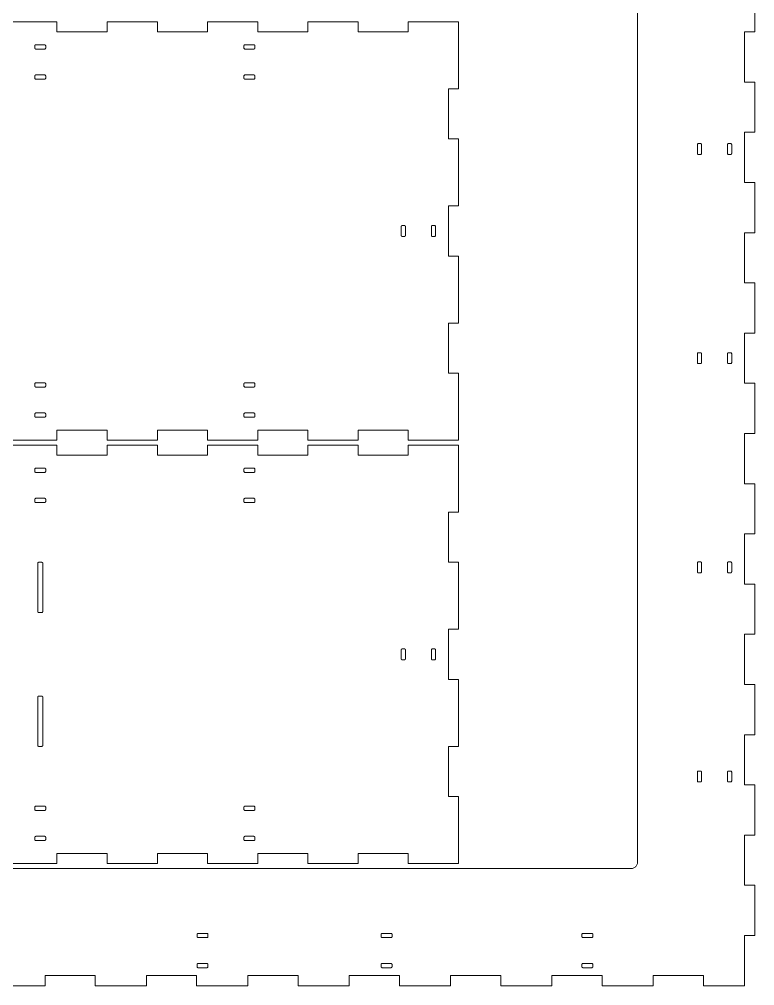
# Model space of a CAD drawing. Header units: millimetres. Extents: x 0 to 3016, y 0 to 2002.
# Drawn here: x 2576 to 3016, y 0 to 578 of the extents above; entities that cross this region are included whole.
import ezdxf

# ---------------------------------------------------------------- set-up
doc = ezdxf.new("R2010")
doc.units = ezdxf.units.MM
doc.layers.add('CORTE', color=1, linetype='Continuous', lineweight=0)

msp = doc.modelspace()

# ---------------------------------------------------------------- linework, layer by layer
at = {"layer": 'CORTE'}
for points in [[(2090, 70), (2942, 70), (2942.447858, 70.025151), (2942.890084, 70.100288), (2943.321116, 70.224467), (2943.735535, 70.396125), (2944.128128, 70.613103), (2944.493959, 70.872674), (2944.828427, 71.171573), (2945.127326, 71.506041), (2945.386897, 71.871872), (2945.603875, 72.264465), (2945.775533, 72.678884), (2945.899712, 73.109916), (2945.974849, 73.552142), (2946, 74), (2946, 676)], [(2561.294118, 0), (2591.882353, 0), (2591.882353, 6), (2621.882353, 6), (2621.882353, 0), (2652.470588, 0), (2652.470588, 6), (2682.470588, 6), (2682.470588, 0), (2713.058824, 0), (2713.058824, 6), (2743.058824, 6), (2743.058824, 0), (2773.647059, 0), (2773.647059, 6), (2803.647059, 6), (2803.647059, 0), (2834.235294, 0), (2834.235294, 6), (2864.235294, 6), (2864.235294, 0), (2894.823529, 0), (2894.823529, 6), (2924.823529, 6), (2924.823529, 0), (2955.411765, 0), (2955.411765, 6), (2985.411765, 6), (2985.411765, 0), (3010, 0), (3010, 0), (3010, 30), (3016, 30), (3016, 60), (3010, 60), (3010, 90), (3016, 90), (3016, 120), (3010, 120), (3010, 150), (3016, 150), (3016, 180), (3010, 180), (3010, 210), (3016, 210), (3016, 240), (3010, 240), (3010, 270), (3016, 270), (3016, 300), (3010, 300), (3010, 330), (3016, 330), (3016, 360), (3010, 360), (3010, 390), (3016, 390), (3016, 420), (3010, 420), (3010, 450), (3016, 450), (3016, 480), (3010, 480), (3010, 510), (3016, 510), (3016, 540), (3010, 540), (3010, 570), (3016, 570), (3016, 600)], [(2569, 326), (2599, 326), (2599, 332), (2629, 332), (2629, 326), (2659, 326), (2659, 332), (2689, 332), (2689, 326), (2719, 326), (2719, 332), (2749, 332), (2749, 326), (2779, 326), (2779, 332), (2809, 332), (2809, 326), (2839, 326), (2839, 366), (2833, 366), (2833, 396), (2839, 396), (2839, 436), (2833, 436), (2833, 466), (2839, 466), (2839, 506), (2833, 506), (2833, 536), (2839, 536), (2839, 576), (2809, 576), (2809, 570), (2779, 570), (2779, 576), (2749, 576), (2749, 570), (2719, 570), (2719, 576), (2689, 576), (2689, 570), (2659, 570), (2659, 576), (2629, 576), (2629, 570), (2599, 570), (2599, 576), (2569, 576)], [(2569, 73), (2599, 73), (2599, 79), (2629, 79), (2629, 73), (2659, 73), (2659, 79), (2689, 79), (2689, 73), (2719, 73), (2719, 79), (2749, 79), (2749, 73), (2779, 73), (2779, 79), (2809, 79), (2809, 73), (2839, 73), (2839, 113), (2833, 113), (2833, 143), (2839, 143), (2839, 183), (2833, 183), (2833, 213), (2839, 213), (2839, 253), (2833, 253), (2833, 283), (2839, 283), (2839, 323), (2809, 323), (2809, 317), (2779, 317), (2779, 323), (2749, 323), (2749, 317), (2719, 317), (2719, 323), (2689, 323), (2689, 317), (2659, 317), (2659, 323), (2629, 323), (2629, 317), (2599, 317), (2599, 323), (2569, 323)]]:
    msp.add_lwpolyline(points, dxfattribs=at)
for points in [[(2591.65, 559.75), (2591.717179, 559.753773), (2591.783513, 559.765043), (2591.848167, 559.78367), (2591.91033, 559.809419), (2591.969219, 559.841965), (2592.024094, 559.880901), (2592.074264, 559.925736), (2592.119099, 559.975906), (2592.158035, 560.030781), (2592.190581, 560.08967), (2592.21633, 560.151833), (2592.234957, 560.216487), (2592.246227, 560.282821), (2592.25, 560.35), (2592.25, 561.65), (2592.246227, 561.717179), (2592.234957, 561.783513), (2592.21633, 561.848167), (2592.190581, 561.91033), (2592.158035, 561.969219), (2592.119099, 562.024094), (2592.074264, 562.074264), (2592.024094, 562.119099), (2591.969219, 562.158035), (2591.91033, 562.190581), (2591.848167, 562.21633), (2591.783513, 562.234957), (2591.717179, 562.246227), (2591.65, 562.25), (2586.35, 562.25), (2586.282821, 562.246227), (2586.216487, 562.234957), (2586.151833, 562.21633), (2586.08967, 562.190581), (2586.030781, 562.158035), (2585.975906, 562.119099), (2585.925736, 562.074264), (2585.880901, 562.024094), (2585.841965, 561.969219), (2585.809419, 561.91033), (2585.78367, 561.848167), (2585.765043, 561.783513), (2585.753773, 561.717179), (2585.75, 561.65), (2585.75, 560.35), (2585.753773, 560.282821), (2585.765043, 560.216487), (2585.78367, 560.151833), (2585.809419, 560.08967), (2585.841965, 560.030781), (2585.880901, 559.975906), (2585.925736, 559.925736), (2585.975906, 559.880901), (2586.030781, 559.841965), (2586.08967, 559.809419), (2586.151833, 559.78367), (2586.216487, 559.765043), (2586.282821, 559.753773), (2586.35, 559.75)], [(2716.65, 559.75), (2716.717179, 559.753773), (2716.783513, 559.765043), (2716.848167, 559.78367), (2716.91033, 559.809419), (2716.969219, 559.841965), (2717.024094, 559.880901), (2717.074264, 559.925736), (2717.119099, 559.975906), (2717.158035, 560.030781), (2717.190581, 560.08967), (2717.21633, 560.151833), (2717.234957, 560.216487), (2717.246227, 560.282821), (2717.25, 560.35), (2717.25, 561.65), (2717.246227, 561.717179), (2717.234957, 561.783513), (2717.21633, 561.848167), (2717.190581, 561.91033), (2717.158035, 561.969219), (2717.119099, 562.024094), (2717.074264, 562.074264), (2717.024094, 562.119099), (2716.969219, 562.158035), (2716.91033, 562.190581), (2716.848167, 562.21633), (2716.783513, 562.234957), (2716.717179, 562.246227), (2716.65, 562.25), (2711.35, 562.25), (2711.282821, 562.246227), (2711.216487, 562.234957), (2711.151833, 562.21633), (2711.08967, 562.190581), (2711.030781, 562.158035), (2710.975906, 562.119099), (2710.925736, 562.074264), (2710.880901, 562.024094), (2710.841965, 561.969219), (2710.809419, 561.91033), (2710.78367, 561.848167), (2710.765043, 561.783513), (2710.753773, 561.717179), (2710.75, 561.65), (2710.75, 560.35), (2710.753773, 560.282821), (2710.765043, 560.216487), (2710.78367, 560.151833), (2710.809419, 560.08967), (2710.841965, 560.030781), (2710.880901, 559.975906), (2710.925736, 559.925736), (2710.975906, 559.880901), (2711.030781, 559.841965), (2711.08967, 559.809419), (2711.151833, 559.78367), (2711.216487, 559.765043), (2711.282821, 559.753773), (2711.35, 559.75)], [(2591.65, 541.75), (2591.717179, 541.753773), (2591.783513, 541.765043), (2591.848167, 541.78367), (2591.91033, 541.809419), (2591.969219, 541.841965), (2592.024094, 541.880901), (2592.074264, 541.925736), (2592.119099, 541.975906), (2592.158035, 542.030781), (2592.190581, 542.08967), (2592.21633, 542.151833), (2592.234957, 542.216487), (2592.246227, 542.282821), (2592.25, 542.35), (2592.25, 543.65), (2592.246227, 543.717179), (2592.234957, 543.783513), (2592.21633, 543.848167), (2592.190581, 543.91033), (2592.158035, 543.969219), (2592.119099, 544.024094), (2592.074264, 544.074264), (2592.024094, 544.119099), (2591.969219, 544.158035), (2591.91033, 544.190581), (2591.848167, 544.21633), (2591.783513, 544.234957), (2591.717179, 544.246227), (2591.65, 544.25), (2586.35, 544.25), (2586.282821, 544.246227), (2586.216487, 544.234957), (2586.151833, 544.21633), (2586.08967, 544.190581), (2586.030781, 544.158035), (2585.975906, 544.119099), (2585.925736, 544.074264), (2585.880901, 544.024094), (2585.841965, 543.969219), (2585.809419, 543.91033), (2585.78367, 543.848167), (2585.765043, 543.783513), (2585.753773, 543.717179), (2585.75, 543.65), (2585.75, 542.35), (2585.753773, 542.282821), (2585.765043, 542.216487), (2585.78367, 542.151833), (2585.809419, 542.08967), (2585.841965, 542.030781), (2585.880901, 541.975906), (2585.925736, 541.925736), (2585.975906, 541.880901), (2586.030781, 541.841965), (2586.08967, 541.809419), (2586.151833, 541.78367), (2586.216487, 541.765043), (2586.282821, 541.753773), (2586.35, 541.75)], [(2716.65, 541.75), (2716.717179, 541.753773), (2716.783513, 541.765043), (2716.848167, 541.78367), (2716.91033, 541.809419), (2716.969219, 541.841965), (2717.024094, 541.880901), (2717.074264, 541.925736), (2717.119099, 541.975906), (2717.158035, 542.030781), (2717.190581, 542.08967), (2717.21633, 542.151833), (2717.234957, 542.216487), (2717.246227, 542.282821), (2717.25, 542.35), (2717.25, 543.65), (2717.246227, 543.717179), (2717.234957, 543.783513), (2717.21633, 543.848167), (2717.190581, 543.91033), (2717.158035, 543.969219), (2717.119099, 544.024094), (2717.074264, 544.074264), (2717.024094, 544.119099), (2716.969219, 544.158035), (2716.91033, 544.190581), (2716.848167, 544.21633), (2716.783513, 544.234957), (2716.717179, 544.246227), (2716.65, 544.25), (2711.35, 544.25), (2711.282821, 544.246227), (2711.216487, 544.234957), (2711.151833, 544.21633), (2711.08967, 544.190581), (2711.030781, 544.158035), (2710.975906, 544.119099), (2710.925736, 544.074264), (2710.880901, 544.024094), (2710.841965, 543.969219), (2710.809419, 543.91033), (2710.78367, 543.848167), (2710.765043, 543.783513), (2710.753773, 543.717179), (2710.75, 543.65), (2710.75, 542.35), (2710.753773, 542.282821), (2710.765043, 542.216487), (2710.78367, 542.151833), (2710.809419, 542.08967), (2710.841965, 542.030781), (2710.880901, 541.975906), (2710.925736, 541.925736), (2710.975906, 541.880901), (2711.030781, 541.841965), (2711.08967, 541.809419), (2711.151833, 541.78367), (2711.216487, 541.765043), (2711.282821, 541.753773), (2711.35, 541.75)], [(2984.25, 502.65), (2984.246227, 502.717179), (2984.234957, 502.783513), (2984.21633, 502.848167), (2984.190581, 502.91033), (2984.158035, 502.969219), (2984.119099, 503.024094), (2984.074264, 503.074264), (2984.024094, 503.119099), (2983.969219, 503.158035), (2983.91033, 503.190581), (2983.848167, 503.21633), (2983.783513, 503.234957), (2983.717179, 503.246227), (2983.65, 503.25), (2982.35, 503.25), (2982.282821, 503.246227), (2982.216487, 503.234957), (2982.151833, 503.21633), (2982.08967, 503.190581), (2982.030781, 503.158035), (2981.975906, 503.119099), (2981.925736, 503.074264), (2981.880901, 503.024094), (2981.841965, 502.969219), (2981.809419, 502.91033), (2981.78367, 502.848167), (2981.765043, 502.783513), (2981.753773, 502.717179), (2981.75, 502.65), (2981.75, 497.35), (2981.753773, 497.282821), (2981.765043, 497.216487), (2981.78367, 497.151833), (2981.809419, 497.08967), (2981.841965, 497.030781), (2981.880901, 496.975906), (2981.925736, 496.925736), (2981.975906, 496.880901), (2982.030781, 496.841965), (2982.08967, 496.809419), (2982.151833, 496.78367), (2982.216487, 496.765043), (2982.282821, 496.753773), (2982.35, 496.75), (2983.65, 496.75), (2983.717179, 496.753773), (2983.783513, 496.765043), (2983.848167, 496.78367), (2983.91033, 496.809419), (2983.969219, 496.841965), (2984.024094, 496.880901), (2984.074264, 496.925736), (2984.119099, 496.975906), (2984.158035, 497.030781), (2984.190581, 497.08967), (2984.21633, 497.151833), (2984.234957, 497.216487), (2984.246227, 497.282821), (2984.25, 497.35)], [(3002.25, 502.65), (3002.246227, 502.717179), (3002.234957, 502.783513), (3002.21633, 502.848167), (3002.190581, 502.91033), (3002.158035, 502.969219), (3002.119099, 503.024094), (3002.074264, 503.074264), (3002.024094, 503.119099), (3001.969219, 503.158035), (3001.91033, 503.190581), (3001.848167, 503.21633), (3001.783513, 503.234957), (3001.717179, 503.246227), (3001.65, 503.25), (3000.35, 503.25), (3000.282821, 503.246227), (3000.216487, 503.234957), (3000.151833, 503.21633), (3000.08967, 503.190581), (3000.030781, 503.158035), (2999.975906, 503.119099), (2999.925736, 503.074264), (2999.880901, 503.024094), (2999.841965, 502.969219), (2999.809419, 502.91033), (2999.78367, 502.848167), (2999.765043, 502.783513), (2999.753773, 502.717179), (2999.75, 502.65), (2999.75, 497.35), (2999.753773, 497.282821), (2999.765043, 497.216487), (2999.78367, 497.151833), (2999.809419, 497.08967), (2999.841965, 497.030781), (2999.880901, 496.975906), (2999.925736, 496.925736), (2999.975906, 496.880901), (3000.030781, 496.841965), (3000.08967, 496.809419), (3000.151833, 496.78367), (3000.216487, 496.765043), (3000.282821, 496.753773), (3000.35, 496.75), (3001.65, 496.75), (3001.717179, 496.753773), (3001.783513, 496.765043), (3001.848167, 496.78367), (3001.91033, 496.809419), (3001.969219, 496.841965), (3002.024094, 496.880901), (3002.074264, 496.925736), (3002.119099, 496.975906), (3002.158035, 497.030781), (3002.190581, 497.08967), (3002.21633, 497.151833), (3002.234957, 497.216487), (3002.246227, 497.282821), (3002.25, 497.35)], [(2806.65, 447.75), (2806.717179, 447.753773), (2806.783513, 447.765043), (2806.848167, 447.78367), (2806.91033, 447.809419), (2806.969219, 447.841965), (2807.024094, 447.880901), (2807.074264, 447.925736), (2807.119099, 447.975906), (2807.158035, 448.030781), (2807.190581, 448.08967), (2807.21633, 448.151833), (2807.234957, 448.216487), (2807.246227, 448.282821), (2807.25, 448.35), (2807.25, 453.65), (2807.246227, 453.717179), (2807.234957, 453.783513), (2807.21633, 453.848167), (2807.190581, 453.91033), (2807.158035, 453.969219), (2807.119099, 454.024094), (2807.074264, 454.074264), (2807.024094, 454.119099), (2806.969219, 454.158035), (2806.91033, 454.190581), (2806.848167, 454.21633), (2806.783513, 454.234957), (2806.717179, 454.246227), (2806.65, 454.25), (2805.35, 454.25), (2805.282821, 454.246227), (2805.216487, 454.234957), (2805.151833, 454.21633), (2805.08967, 454.190581), (2805.030781, 454.158035), (2804.975906, 454.119099), (2804.925736, 454.074264), (2804.880901, 454.024094), (2804.841965, 453.969219), (2804.809419, 453.91033), (2804.78367, 453.848167), (2804.765043, 453.783513), (2804.753773, 453.717179), (2804.75, 453.65), (2804.75, 448.35), (2804.753773, 448.282821), (2804.765043, 448.216487), (2804.78367, 448.151833), (2804.809419, 448.08967), (2804.841965, 448.030781), (2804.880901, 447.975906), (2804.925736, 447.925736), (2804.975906, 447.880901), (2805.030781, 447.841965), (2805.08967, 447.809419), (2805.151833, 447.78367), (2805.216487, 447.765043), (2805.282821, 447.753773), (2805.35, 447.75)], [(2824.65, 447.75), (2824.717179, 447.753773), (2824.783513, 447.765043), (2824.848167, 447.78367), (2824.91033, 447.809419), (2824.969219, 447.841965), (2825.024094, 447.880901), (2825.074264, 447.925736), (2825.119099, 447.975906), (2825.158035, 448.030781), (2825.190581, 448.08967), (2825.21633, 448.151833), (2825.234957, 448.216487), (2825.246227, 448.282821), (2825.25, 448.35), (2825.25, 453.65), (2825.246227, 453.717179), (2825.234957, 453.783513), (2825.21633, 453.848167), (2825.190581, 453.91033), (2825.158035, 453.969219), (2825.119099, 454.024094), (2825.074264, 454.074264), (2825.024094, 454.119099), (2824.969219, 454.158035), (2824.91033, 454.190581), (2824.848167, 454.21633), (2824.783513, 454.234957), (2824.717179, 454.246227), (2824.65, 454.25), (2823.35, 454.25), (2823.282821, 454.246227), (2823.216487, 454.234957), (2823.151833, 454.21633), (2823.08967, 454.190581), (2823.030781, 454.158035), (2822.975906, 454.119099), (2822.925736, 454.074264), (2822.880901, 454.024094), (2822.841965, 453.969219), (2822.809419, 453.91033), (2822.78367, 453.848167), (2822.765043, 453.783513), (2822.753773, 453.717179), (2822.75, 453.65), (2822.75, 448.35), (2822.753773, 448.282821), (2822.765043, 448.216487), (2822.78367, 448.151833), (2822.809419, 448.08967), (2822.841965, 448.030781), (2822.880901, 447.975906), (2822.925736, 447.925736), (2822.975906, 447.880901), (2823.030781, 447.841965), (2823.08967, 447.809419), (2823.151833, 447.78367), (2823.216487, 447.765043), (2823.282821, 447.753773), (2823.35, 447.75)], [(2984.25, 377.65), (2984.246227, 377.717179), (2984.234957, 377.783513), (2984.21633, 377.848167), (2984.190581, 377.91033), (2984.158035, 377.969219), (2984.119099, 378.024094), (2984.074264, 378.074264), (2984.024094, 378.119099), (2983.969219, 378.158035), (2983.91033, 378.190581), (2983.848167, 378.21633), (2983.783513, 378.234957), (2983.717179, 378.246227), (2983.65, 378.25), (2982.35, 378.25), (2982.282821, 378.246227), (2982.216487, 378.234957), (2982.151833, 378.21633), (2982.08967, 378.190581), (2982.030781, 378.158035), (2981.975906, 378.119099), (2981.925736, 378.074264), (2981.880901, 378.024094), (2981.841965, 377.969219), (2981.809419, 377.91033), (2981.78367, 377.848167), (2981.765043, 377.783513), (2981.753773, 377.717179), (2981.75, 377.65), (2981.75, 372.35), (2981.753773, 372.282821), (2981.765043, 372.216487), (2981.78367, 372.151833), (2981.809419, 372.08967), (2981.841965, 372.030781), (2981.880901, 371.975906), (2981.925736, 371.925736), (2981.975906, 371.880901), (2982.030781, 371.841965), (2982.08967, 371.809419), (2982.151833, 371.78367), (2982.216487, 371.765043), (2982.282821, 371.753773), (2982.35, 371.75), (2983.65, 371.75), (2983.717179, 371.753773), (2983.783513, 371.765043), (2983.848167, 371.78367), (2983.91033, 371.809419), (2983.969219, 371.841965), (2984.024094, 371.880901), (2984.074264, 371.925736), (2984.119099, 371.975906), (2984.158035, 372.030781), (2984.190581, 372.08967), (2984.21633, 372.151833), (2984.234957, 372.216487), (2984.246227, 372.282821), (2984.25, 372.35)], [(3002.25, 377.65), (3002.246227, 377.717179), (3002.234957, 377.783513), (3002.21633, 377.848167), (3002.190581, 377.91033), (3002.158035, 377.969219), (3002.119099, 378.024094), (3002.074264, 378.074264), (3002.024094, 378.119099), (3001.969219, 378.158035), (3001.91033, 378.190581), (3001.848167, 378.21633), (3001.783513, 378.234957), (3001.717179, 378.246227), (3001.65, 378.25), (3000.35, 378.25), (3000.282821, 378.246227), (3000.216487, 378.234957), (3000.151833, 378.21633), (3000.08967, 378.190581), (3000.030781, 378.158035), (2999.975906, 378.119099), (2999.925736, 378.074264), (2999.880901, 378.024094), (2999.841965, 377.969219), (2999.809419, 377.91033), (2999.78367, 377.848167), (2999.765043, 377.783513), (2999.753773, 377.717179), (2999.75, 377.65), (2999.75, 372.35), (2999.753773, 372.282821), (2999.765043, 372.216487), (2999.78367, 372.151833), (2999.809419, 372.08967), (2999.841965, 372.030781), (2999.880901, 371.975906), (2999.925736, 371.925736), (2999.975906, 371.880901), (3000.030781, 371.841965), (3000.08967, 371.809419), (3000.151833, 371.78367), (3000.216487, 371.765043), (3000.282821, 371.753773), (3000.35, 371.75), (3001.65, 371.75), (3001.717179, 371.753773), (3001.783513, 371.765043), (3001.848167, 371.78367), (3001.91033, 371.809419), (3001.969219, 371.841965), (3002.024094, 371.880901), (3002.074264, 371.925736), (3002.119099, 371.975906), (3002.158035, 372.030781), (3002.190581, 372.08967), (3002.21633, 372.151833), (3002.234957, 372.216487), (3002.246227, 372.282821), (3002.25, 372.35)], [(2591.65, 357.75), (2591.717179, 357.753773), (2591.783513, 357.765043), (2591.848167, 357.78367), (2591.91033, 357.809419), (2591.969219, 357.841965), (2592.024094, 357.880901), (2592.074264, 357.925736), (2592.119099, 357.975906), (2592.158035, 358.030781), (2592.190581, 358.08967), (2592.21633, 358.151833), (2592.234957, 358.216487), (2592.246227, 358.282821), (2592.25, 358.35), (2592.25, 359.65), (2592.246227, 359.717179), (2592.234957, 359.783513), (2592.21633, 359.848167), (2592.190581, 359.91033), (2592.158035, 359.969219), (2592.119099, 360.024094), (2592.074264, 360.074264), (2592.024094, 360.119099), (2591.969219, 360.158035), (2591.91033, 360.190581), (2591.848167, 360.21633), (2591.783513, 360.234957), (2591.717179, 360.246227), (2591.65, 360.25), (2586.35, 360.25), (2586.282821, 360.246227), (2586.216487, 360.234957), (2586.151833, 360.21633), (2586.08967, 360.190581), (2586.030781, 360.158035), (2585.975906, 360.119099), (2585.925736, 360.074264), (2585.880901, 360.024094), (2585.841965, 359.969219), (2585.809419, 359.91033), (2585.78367, 359.848167), (2585.765043, 359.783513), (2585.753773, 359.717179), (2585.75, 359.65), (2585.75, 358.35), (2585.753773, 358.282821), (2585.765043, 358.216487), (2585.78367, 358.151833), (2585.809419, 358.08967), (2585.841965, 358.030781), (2585.880901, 357.975906), (2585.925736, 357.925736), (2585.975906, 357.880901), (2586.030781, 357.841965), (2586.08967, 357.809419), (2586.151833, 357.78367), (2586.216487, 357.765043), (2586.282821, 357.753773), (2586.35, 357.75)], [(2716.65, 357.75), (2716.717179, 357.753773), (2716.783513, 357.765043), (2716.848167, 357.78367), (2716.91033, 357.809419), (2716.969219, 357.841965), (2717.024094, 357.880901), (2717.074264, 357.925736), (2717.119099, 357.975906), (2717.158035, 358.030781), (2717.190581, 358.08967), (2717.21633, 358.151833), (2717.234957, 358.216487), (2717.246227, 358.282821), (2717.25, 358.35), (2717.25, 359.65), (2717.246227, 359.717179), (2717.234957, 359.783513), (2717.21633, 359.848167), (2717.190581, 359.91033), (2717.158035, 359.969219), (2717.119099, 360.024094), (2717.074264, 360.074264), (2717.024094, 360.119099), (2716.969219, 360.158035), (2716.91033, 360.190581), (2716.848167, 360.21633), (2716.783513, 360.234957), (2716.717179, 360.246227), (2716.65, 360.25), (2711.35, 360.25), (2711.282821, 360.246227), (2711.216487, 360.234957), (2711.151833, 360.21633), (2711.08967, 360.190581), (2711.030781, 360.158035), (2710.975906, 360.119099), (2710.925736, 360.074264), (2710.880901, 360.024094), (2710.841965, 359.969219), (2710.809419, 359.91033), (2710.78367, 359.848167), (2710.765043, 359.783513), (2710.753773, 359.717179), (2710.75, 359.65), (2710.75, 358.35), (2710.753773, 358.282821), (2710.765043, 358.216487), (2710.78367, 358.151833), (2710.809419, 358.08967), (2710.841965, 358.030781), (2710.880901, 357.975906), (2710.925736, 357.925736), (2710.975906, 357.880901), (2711.030781, 357.841965), (2711.08967, 357.809419), (2711.151833, 357.78367), (2711.216487, 357.765043), (2711.282821, 357.753773), (2711.35, 357.75)], [(2591.65, 339.75), (2591.717179, 339.753773), (2591.783513, 339.765043), (2591.848167, 339.78367), (2591.91033, 339.809419), (2591.969219, 339.841965), (2592.024094, 339.880901), (2592.074264, 339.925736), (2592.119099, 339.975906), (2592.158035, 340.030781), (2592.190581, 340.08967), (2592.21633, 340.151833), (2592.234957, 340.216487), (2592.246227, 340.282821), (2592.25, 340.35), (2592.25, 341.65), (2592.246227, 341.717179), (2592.234957, 341.783513), (2592.21633, 341.848167), (2592.190581, 341.91033), (2592.158035, 341.969219), (2592.119099, 342.024094), (2592.074264, 342.074264), (2592.024094, 342.119099), (2591.969219, 342.158035), (2591.91033, 342.190581), (2591.848167, 342.21633), (2591.783513, 342.234957), (2591.717179, 342.246227), (2591.65, 342.25), (2586.35, 342.25), (2586.282821, 342.246227), (2586.216487, 342.234957), (2586.151833, 342.21633), (2586.08967, 342.190581), (2586.030781, 342.158035), (2585.975906, 342.119099), (2585.925736, 342.074264), (2585.880901, 342.024094), (2585.841965, 341.969219), (2585.809419, 341.91033), (2585.78367, 341.848167), (2585.765043, 341.783513), (2585.753773, 341.717179), (2585.75, 341.65), (2585.75, 340.35), (2585.753773, 340.282821), (2585.765043, 340.216487), (2585.78367, 340.151833), (2585.809419, 340.08967), (2585.841965, 340.030781), (2585.880901, 339.975906), (2585.925736, 339.925736), (2585.975906, 339.880901), (2586.030781, 339.841965), (2586.08967, 339.809419), (2586.151833, 339.78367), (2586.216487, 339.765043), (2586.282821, 339.753773), (2586.35, 339.75)], [(2716.65, 339.75), (2716.717179, 339.753773), (2716.783513, 339.765043), (2716.848167, 339.78367), (2716.91033, 339.809419), (2716.969219, 339.841965), (2717.024094, 339.880901), (2717.074264, 339.925736), (2717.119099, 339.975906), (2717.158035, 340.030781), (2717.190581, 340.08967), (2717.21633, 340.151833), (2717.234957, 340.216487), (2717.246227, 340.282821), (2717.25, 340.35), (2717.25, 341.65), (2717.246227, 341.717179), (2717.234957, 341.783513), (2717.21633, 341.848167), (2717.190581, 341.91033), (2717.158035, 341.969219), (2717.119099, 342.024094), (2717.074264, 342.074264), (2717.024094, 342.119099), (2716.969219, 342.158035), (2716.91033, 342.190581), (2716.848167, 342.21633), (2716.783513, 342.234957), (2716.717179, 342.246227), (2716.65, 342.25), (2711.35, 342.25), (2711.282821, 342.246227), (2711.216487, 342.234957), (2711.151833, 342.21633), (2711.08967, 342.190581), (2711.030781, 342.158035), (2710.975906, 342.119099), (2710.925736, 342.074264), (2710.880901, 342.024094), (2710.841965, 341.969219), (2710.809419, 341.91033), (2710.78367, 341.848167), (2710.765043, 341.783513), (2710.753773, 341.717179), (2710.75, 341.65), (2710.75, 340.35), (2710.753773, 340.282821), (2710.765043, 340.216487), (2710.78367, 340.151833), (2710.809419, 340.08967), (2710.841965, 340.030781), (2710.880901, 339.975906), (2710.925736, 339.925736), (2710.975906, 339.880901), (2711.030781, 339.841965), (2711.08967, 339.809419), (2711.151833, 339.78367), (2711.216487, 339.765043), (2711.282821, 339.753773), (2711.35, 339.75)], [(2591.65, 306.75), (2591.717179, 306.753773), (2591.783513, 306.765043), (2591.848167, 306.78367), (2591.91033, 306.809419), (2591.969219, 306.841965), (2592.024094, 306.880901), (2592.074264, 306.925736), (2592.119099, 306.975906), (2592.158035, 307.030781), (2592.190581, 307.08967), (2592.21633, 307.151833), (2592.234957, 307.216487), (2592.246227, 307.282821), (2592.25, 307.35), (2592.25, 308.65), (2592.246227, 308.717179), (2592.234957, 308.783513), (2592.21633, 308.848167), (2592.190581, 308.91033), (2592.158035, 308.969219), (2592.119099, 309.024094), (2592.074264, 309.074264), (2592.024094, 309.119099), (2591.969219, 309.158035), (2591.91033, 309.190581), (2591.848167, 309.21633), (2591.783513, 309.234957), (2591.717179, 309.246227), (2591.65, 309.25), (2586.35, 309.25), (2586.282821, 309.246227), (2586.216487, 309.234957), (2586.151833, 309.21633), (2586.08967, 309.190581), (2586.030781, 309.158035), (2585.975906, 309.119099), (2585.925736, 309.074264), (2585.880901, 309.024094), (2585.841965, 308.969219), (2585.809419, 308.91033), (2585.78367, 308.848167), (2585.765043, 308.783513), (2585.753773, 308.717179), (2585.75, 308.65), (2585.75, 307.35), (2585.753773, 307.282821), (2585.765043, 307.216487), (2585.78367, 307.151833), (2585.809419, 307.08967), (2585.841965, 307.030781), (2585.880901, 306.975906), (2585.925736, 306.925736), (2585.975906, 306.880901), (2586.030781, 306.841965), (2586.08967, 306.809419), (2586.151833, 306.78367), (2586.216487, 306.765043), (2586.282821, 306.753773), (2586.35, 306.75)], [(2716.65, 306.75), (2716.717179, 306.753773), (2716.783513, 306.765043), (2716.848167, 306.78367), (2716.91033, 306.809419), (2716.969219, 306.841965), (2717.024094, 306.880901), (2717.074264, 306.925736), (2717.119099, 306.975906), (2717.158035, 307.030781), (2717.190581, 307.08967), (2717.21633, 307.151833), (2717.234957, 307.216487), (2717.246227, 307.282821), (2717.25, 307.35), (2717.25, 308.65), (2717.246227, 308.717179), (2717.234957, 308.783513), (2717.21633, 308.848167), (2717.190581, 308.91033), (2717.158035, 308.969219), (2717.119099, 309.024094), (2717.074264, 309.074264), (2717.024094, 309.119099), (2716.969219, 309.158035), (2716.91033, 309.190581), (2716.848167, 309.21633), (2716.783513, 309.234957), (2716.717179, 309.246227), (2716.65, 309.25), (2711.35, 309.25), (2711.282821, 309.246227), (2711.216487, 309.234957), (2711.151833, 309.21633), (2711.08967, 309.190581), (2711.030781, 309.158035), (2710.975906, 309.119099), (2710.925736, 309.074264), (2710.880901, 309.024094), (2710.841965, 308.969219), (2710.809419, 308.91033), (2710.78367, 308.848167), (2710.765043, 308.783513), (2710.753773, 308.717179), (2710.75, 308.65), (2710.75, 307.35), (2710.753773, 307.282821), (2710.765043, 307.216487), (2710.78367, 307.151833), (2710.809419, 307.08967), (2710.841965, 307.030781), (2710.880901, 306.975906), (2710.925736, 306.925736), (2710.975906, 306.880901), (2711.030781, 306.841965), (2711.08967, 306.809419), (2711.151833, 306.78367), (2711.216487, 306.765043), (2711.282821, 306.753773), (2711.35, 306.75)], [(2591.65, 288.75), (2591.717179, 288.753773), (2591.783513, 288.765043), (2591.848167, 288.78367), (2591.91033, 288.809419), (2591.969219, 288.841965), (2592.024094, 288.880901), (2592.074264, 288.925736), (2592.119099, 288.975906), (2592.158035, 289.030781), (2592.190581, 289.08967), (2592.21633, 289.151833), (2592.234957, 289.216487), (2592.246227, 289.282821), (2592.25, 289.35), (2592.25, 290.65), (2592.246227, 290.717179), (2592.234957, 290.783513), (2592.21633, 290.848167), (2592.190581, 290.91033), (2592.158035, 290.969219), (2592.119099, 291.024094), (2592.074264, 291.074264), (2592.024094, 291.119099), (2591.969219, 291.158035), (2591.91033, 291.190581), (2591.848167, 291.21633), (2591.783513, 291.234957), (2591.717179, 291.246227), (2591.65, 291.25), (2586.35, 291.25), (2586.282821, 291.246227), (2586.216487, 291.234957), (2586.151833, 291.21633), (2586.08967, 291.190581), (2586.030781, 291.158035), (2585.975906, 291.119099), (2585.925736, 291.074264), (2585.880901, 291.024094), (2585.841965, 290.969219), (2585.809419, 290.91033), (2585.78367, 290.848167), (2585.765043, 290.783513), (2585.753773, 290.717179), (2585.75, 290.65), (2585.75, 289.35), (2585.753773, 289.282821), (2585.765043, 289.216487), (2585.78367, 289.151833), (2585.809419, 289.08967), (2585.841965, 289.030781), (2585.880901, 288.975906), (2585.925736, 288.925736), (2585.975906, 288.880901), (2586.030781, 288.841965), (2586.08967, 288.809419), (2586.151833, 288.78367), (2586.216487, 288.765043), (2586.282821, 288.753773), (2586.35, 288.75)], [(2716.65, 288.75), (2716.717179, 288.753773), (2716.783513, 288.765043), (2716.848167, 288.78367), (2716.91033, 288.809419), (2716.969219, 288.841965), (2717.024094, 288.880901), (2717.074264, 288.925736), (2717.119099, 288.975906), (2717.158035, 289.030781), (2717.190581, 289.08967), (2717.21633, 289.151833), (2717.234957, 289.216487), (2717.246227, 289.282821), (2717.25, 289.35), (2717.25, 290.65), (2717.246227, 290.717179), (2717.234957, 290.783513), (2717.21633, 290.848167), (2717.190581, 290.91033), (2717.158035, 290.969219), (2717.119099, 291.024094), (2717.074264, 291.074264), (2717.024094, 291.119099), (2716.969219, 291.158035), (2716.91033, 291.190581), (2716.848167, 291.21633), (2716.783513, 291.234957), (2716.717179, 291.246227), (2716.65, 291.25), (2711.35, 291.25), (2711.282821, 291.246227), (2711.216487, 291.234957), (2711.151833, 291.21633), (2711.08967, 291.190581), (2711.030781, 291.158035), (2710.975906, 291.119099), (2710.925736, 291.074264), (2710.880901, 291.024094), (2710.841965, 290.969219), (2710.809419, 290.91033), (2710.78367, 290.848167), (2710.765043, 290.783513), (2710.753773, 290.717179), (2710.75, 290.65), (2710.75, 289.35), (2710.753773, 289.282821), (2710.765043, 289.216487), (2710.78367, 289.151833), (2710.809419, 289.08967), (2710.841965, 289.030781), (2710.880901, 288.975906), (2710.925736, 288.925736), (2710.975906, 288.880901), (2711.030781, 288.841965), (2711.08967, 288.809419), (2711.151833, 288.78367), (2711.216487, 288.765043), (2711.282821, 288.753773), (2711.35, 288.75)], [(2589.9, 223), (2589.967179, 223.003773), (2590.033513, 223.015043), (2590.098167, 223.03367), (2590.16033, 223.059419), (2590.219219, 223.091965), (2590.274094, 223.130901), (2590.324264, 223.175736), (2590.369099, 223.225906), (2590.408035, 223.280781), (2590.440581, 223.33967), (2590.46633, 223.401833), (2590.484957, 223.466487), (2590.496227, 223.532821), (2590.5, 223.6), (2590.5, 252.4), (2590.496227, 252.467179), (2590.484957, 252.533513), (2590.46633, 252.598167), (2590.440581, 252.66033), (2590.408035, 252.719219), (2590.369099, 252.774094), (2590.324264, 252.824264), (2590.274094, 252.869099), (2590.219219, 252.908035), (2590.16033, 252.940581), (2590.098167, 252.96633), (2590.033513, 252.984957), (2589.967179, 252.996227), (2589.9, 253), (2588.1, 253), (2588.032821, 252.996227), (2587.966487, 252.984957), (2587.901833, 252.96633), (2587.83967, 252.940581), (2587.780781, 252.908035), (2587.725906, 252.869099), (2587.675736, 252.824264), (2587.630901, 252.774094), (2587.591965, 252.719219), (2587.559419, 252.66033), (2587.53367, 252.598167), (2587.515043, 252.533513), (2587.503773, 252.467179), (2587.5, 252.4), (2587.5, 223.6), (2587.503773, 223.532821), (2587.515043, 223.466487), (2587.53367, 223.401833), (2587.559419, 223.33967), (2587.591965, 223.280781), (2587.630901, 223.225906), (2587.675736, 223.175736), (2587.725906, 223.130901), (2587.780781, 223.091965), (2587.83967, 223.059419), (2587.901833, 223.03367), (2587.966487, 223.015043), (2588.032821, 223.003773), (2588.1, 223)], [(2984.25, 252.65), (2984.246227, 252.717179), (2984.234957, 252.783513), (2984.21633, 252.848167), (2984.190581, 252.91033), (2984.158035, 252.969219), (2984.119099, 253.024094), (2984.074264, 253.074264), (2984.024094, 253.119099), (2983.969219, 253.158035), (2983.91033, 253.190581), (2983.848167, 253.21633), (2983.783513, 253.234957), (2983.717179, 253.246227), (2983.65, 253.25), (2982.35, 253.25), (2982.282821, 253.246227), (2982.216487, 253.234957), (2982.151833, 253.21633), (2982.08967, 253.190581), (2982.030781, 253.158035), (2981.975906, 253.119099), (2981.925736, 253.074264), (2981.880901, 253.024094), (2981.841965, 252.969219), (2981.809419, 252.91033), (2981.78367, 252.848167), (2981.765043, 252.783513), (2981.753773, 252.717179), (2981.75, 252.65), (2981.75, 247.35), (2981.753773, 247.282821), (2981.765043, 247.216487), (2981.78367, 247.151833), (2981.809419, 247.08967), (2981.841965, 247.030781), (2981.880901, 246.975906), (2981.925736, 246.925736), (2981.975906, 246.880901), (2982.030781, 246.841965), (2982.08967, 246.809419), (2982.151833, 246.78367), (2982.216487, 246.765043), (2982.282821, 246.753773), (2982.35, 246.75), (2983.65, 246.75), (2983.717179, 246.753773), (2983.783513, 246.765043), (2983.848167, 246.78367), (2983.91033, 246.809419), (2983.969219, 246.841965), (2984.024094, 246.880901), (2984.074264, 246.925736), (2984.119099, 246.975906), (2984.158035, 247.030781), (2984.190581, 247.08967), (2984.21633, 247.151833), (2984.234957, 247.216487), (2984.246227, 247.282821), (2984.25, 247.35)], [(3002.25, 252.65), (3002.246227, 252.717179), (3002.234957, 252.783513), (3002.21633, 252.848167), (3002.190581, 252.91033), (3002.158035, 252.969219), (3002.119099, 253.024094), (3002.074264, 253.074264), (3002.024094, 253.119099), (3001.969219, 253.158035), (3001.91033, 253.190581), (3001.848167, 253.21633), (3001.783513, 253.234957), (3001.717179, 253.246227), (3001.65, 253.25), (3000.35, 253.25), (3000.282821, 253.246227), (3000.216487, 253.234957), (3000.151833, 253.21633), (3000.08967, 253.190581), (3000.030781, 253.158035), (2999.975906, 253.119099), (2999.925736, 253.074264), (2999.880901, 253.024094), (2999.841965, 252.969219), (2999.809419, 252.91033), (2999.78367, 252.848167), (2999.765043, 252.783513), (2999.753773, 252.717179), (2999.75, 252.65), (2999.75, 247.35), (2999.753773, 247.282821), (2999.765043, 247.216487), (2999.78367, 247.151833), (2999.809419, 247.08967), (2999.841965, 247.030781), (2999.880901, 246.975906), (2999.925736, 246.925736), (2999.975906, 246.880901), (3000.030781, 246.841965), (3000.08967, 246.809419), (3000.151833, 246.78367), (3000.216487, 246.765043), (3000.282821, 246.753773), (3000.35, 246.75), (3001.65, 246.75), (3001.717179, 246.753773), (3001.783513, 246.765043), (3001.848167, 246.78367), (3001.91033, 246.809419), (3001.969219, 246.841965), (3002.024094, 246.880901), (3002.074264, 246.925736), (3002.119099, 246.975906), (3002.158035, 247.030781), (3002.190581, 247.08967), (3002.21633, 247.151833), (3002.234957, 247.216487), (3002.246227, 247.282821), (3002.25, 247.35)], [(2806.65, 194.75), (2806.717179, 194.753773), (2806.783513, 194.765043), (2806.848167, 194.78367), (2806.91033, 194.809419), (2806.969219, 194.841965), (2807.024094, 194.880901), (2807.074264, 194.925736), (2807.119099, 194.975906), (2807.158035, 195.030781), (2807.190581, 195.08967), (2807.21633, 195.151833), (2807.234957, 195.216487), (2807.246227, 195.282821), (2807.25, 195.35), (2807.25, 200.65), (2807.246227, 200.717179), (2807.234957, 200.783513), (2807.21633, 200.848167), (2807.190581, 200.91033), (2807.158035, 200.969219), (2807.119099, 201.024094), (2807.074264, 201.074264), (2807.024094, 201.119099), (2806.969219, 201.158035), (2806.91033, 201.190581), (2806.848167, 201.21633), (2806.783513, 201.234957), (2806.717179, 201.246227), (2806.65, 201.25), (2805.35, 201.25), (2805.282821, 201.246227), (2805.216487, 201.234957), (2805.151833, 201.21633), (2805.08967, 201.190581), (2805.030781, 201.158035), (2804.975906, 201.119099), (2804.925736, 201.074264), (2804.880901, 201.024094), (2804.841965, 200.969219), (2804.809419, 200.91033), (2804.78367, 200.848167), (2804.765043, 200.783513), (2804.753773, 200.717179), (2804.75, 200.65), (2804.75, 195.35), (2804.753773, 195.282821), (2804.765043, 195.216487), (2804.78367, 195.151833), (2804.809419, 195.08967), (2804.841965, 195.030781), (2804.880901, 194.975906), (2804.925736, 194.925736), (2804.975906, 194.880901), (2805.030781, 194.841965), (2805.08967, 194.809419), (2805.151833, 194.78367), (2805.216487, 194.765043), (2805.282821, 194.753773), (2805.35, 194.75)], [(2824.65, 194.75), (2824.717179, 194.753773), (2824.783513, 194.765043), (2824.848167, 194.78367), (2824.91033, 194.809419), (2824.969219, 194.841965), (2825.024094, 194.880901), (2825.074264, 194.925736), (2825.119099, 194.975906), (2825.158035, 195.030781), (2825.190581, 195.08967), (2825.21633, 195.151833), (2825.234957, 195.216487), (2825.246227, 195.282821), (2825.25, 195.35), (2825.25, 200.65), (2825.246227, 200.717179), (2825.234957, 200.783513), (2825.21633, 200.848167), (2825.190581, 200.91033), (2825.158035, 200.969219), (2825.119099, 201.024094), (2825.074264, 201.074264), (2825.024094, 201.119099), (2824.969219, 201.158035), (2824.91033, 201.190581), (2824.848167, 201.21633), (2824.783513, 201.234957), (2824.717179, 201.246227), (2824.65, 201.25), (2823.35, 201.25), (2823.282821, 201.246227), (2823.216487, 201.234957), (2823.151833, 201.21633), (2823.08967, 201.190581), (2823.030781, 201.158035), (2822.975906, 201.119099), (2822.925736, 201.074264), (2822.880901, 201.024094), (2822.841965, 200.969219), (2822.809419, 200.91033), (2822.78367, 200.848167), (2822.765043, 200.783513), (2822.753773, 200.717179), (2822.75, 200.65), (2822.75, 195.35), (2822.753773, 195.282821), (2822.765043, 195.216487), (2822.78367, 195.151833), (2822.809419, 195.08967), (2822.841965, 195.030781), (2822.880901, 194.975906), (2822.925736, 194.925736), (2822.975906, 194.880901), (2823.030781, 194.841965), (2823.08967, 194.809419), (2823.151833, 194.78367), (2823.216487, 194.765043), (2823.282821, 194.753773), (2823.35, 194.75)], [(2589.9, 143), (2589.967179, 143.003773), (2590.033513, 143.015043), (2590.098167, 143.03367), (2590.16033, 143.059419), (2590.219219, 143.091965), (2590.274094, 143.130901), (2590.324264, 143.175736), (2590.369099, 143.225906), (2590.408035, 143.280781), (2590.440581, 143.33967), (2590.46633, 143.401833), (2590.484957, 143.466487), (2590.496227, 143.532821), (2590.5, 143.6), (2590.5, 172.4), (2590.496227, 172.467179), (2590.484957, 172.533513), (2590.46633, 172.598167), (2590.440581, 172.66033), (2590.408035, 172.719219), (2590.369099, 172.774094), (2590.324264, 172.824264), (2590.274094, 172.869099), (2590.219219, 172.908035), (2590.16033, 172.940581), (2590.098167, 172.96633), (2590.033513, 172.984957), (2589.967179, 172.996227), (2589.9, 173), (2588.1, 173), (2588.032821, 172.996227), (2587.966487, 172.984957), (2587.901833, 172.96633), (2587.83967, 172.940581), (2587.780781, 172.908035), (2587.725906, 172.869099), (2587.675736, 172.824264), (2587.630901, 172.774094), (2587.591965, 172.719219), (2587.559419, 172.66033), (2587.53367, 172.598167), (2587.515043, 172.533513), (2587.503773, 172.467179), (2587.5, 172.4), (2587.5, 143.6), (2587.503773, 143.532821), (2587.515043, 143.466487), (2587.53367, 143.401833), (2587.559419, 143.33967), (2587.591965, 143.280781), (2587.630901, 143.225906), (2587.675736, 143.175736), (2587.725906, 143.130901), (2587.780781, 143.091965), (2587.83967, 143.059419), (2587.901833, 143.03367), (2587.966487, 143.015043), (2588.032821, 143.003773), (2588.1, 143)], [(2984.25, 127.65), (2984.246227, 127.717179), (2984.234957, 127.783513), (2984.21633, 127.848167), (2984.190581, 127.91033), (2984.158035, 127.969219), (2984.119099, 128.024094), (2984.074264, 128.074264), (2984.024094, 128.119099), (2983.969219, 128.158035), (2983.91033, 128.190581), (2983.848167, 128.21633), (2983.783513, 128.234957), (2983.717179, 128.246227), (2983.65, 128.25), (2982.35, 128.25), (2982.282821, 128.246227), (2982.216487, 128.234957), (2982.151833, 128.21633), (2982.08967, 128.190581), (2982.030781, 128.158035), (2981.975906, 128.119099), (2981.925736, 128.074264), (2981.880901, 128.024094), (2981.841965, 127.969219), (2981.809419, 127.91033), (2981.78367, 127.848167), (2981.765043, 127.783513), (2981.753773, 127.717179), (2981.75, 127.65), (2981.75, 122.35), (2981.753773, 122.282821), (2981.765043, 122.216487), (2981.78367, 122.151833), (2981.809419, 122.08967), (2981.841965, 122.030781), (2981.880901, 121.975906), (2981.925736, 121.925736), (2981.975906, 121.880901), (2982.030781, 121.841965), (2982.08967, 121.809419), (2982.151833, 121.78367), (2982.216487, 121.765043), (2982.282821, 121.753773), (2982.35, 121.75), (2983.65, 121.75), (2983.717179, 121.753773), (2983.783513, 121.765043), (2983.848167, 121.78367), (2983.91033, 121.809419), (2983.969219, 121.841965), (2984.024094, 121.880901), (2984.074264, 121.925736), (2984.119099, 121.975906), (2984.158035, 122.030781), (2984.190581, 122.08967), (2984.21633, 122.151833), (2984.234957, 122.216487), (2984.246227, 122.282821), (2984.25, 122.35)], [(3002.25, 127.65), (3002.246227, 127.717179), (3002.234957, 127.783513), (3002.21633, 127.848167), (3002.190581, 127.91033), (3002.158035, 127.969219), (3002.119099, 128.024094), (3002.074264, 128.074264), (3002.024094, 128.119099), (3001.969219, 128.158035), (3001.91033, 128.190581), (3001.848167, 128.21633), (3001.783513, 128.234957), (3001.717179, 128.246227), (3001.65, 128.25), (3000.35, 128.25), (3000.282821, 128.246227), (3000.216487, 128.234957), (3000.151833, 128.21633), (3000.08967, 128.190581), (3000.030781, 128.158035), (2999.975906, 128.119099), (2999.925736, 128.074264), (2999.880901, 128.024094), (2999.841965, 127.969219), (2999.809419, 127.91033), (2999.78367, 127.848167), (2999.765043, 127.783513), (2999.753773, 127.717179), (2999.75, 127.65), (2999.75, 122.35), (2999.753773, 122.282821), (2999.765043, 122.216487), (2999.78367, 122.151833), (2999.809419, 122.08967), (2999.841965, 122.030781), (2999.880901, 121.975906), (2999.925736, 121.925736), (2999.975906, 121.880901), (3000.030781, 121.841965), (3000.08967, 121.809419), (3000.151833, 121.78367), (3000.216487, 121.765043), (3000.282821, 121.753773), (3000.35, 121.75), (3001.65, 121.75), (3001.717179, 121.753773), (3001.783513, 121.765043), (3001.848167, 121.78367), (3001.91033, 121.809419), (3001.969219, 121.841965), (3002.024094, 121.880901), (3002.074264, 121.925736), (3002.119099, 121.975906), (3002.158035, 122.030781), (3002.190581, 122.08967), (3002.21633, 122.151833), (3002.234957, 122.216487), (3002.246227, 122.282821), (3002.25, 122.35)], [(2591.65, 104.75), (2591.717179, 104.753773), (2591.783513, 104.765043), (2591.848167, 104.78367), (2591.91033, 104.809419), (2591.969219, 104.841965), (2592.024094, 104.880901), (2592.074264, 104.925736), (2592.119099, 104.975906), (2592.158035, 105.030781), (2592.190581, 105.08967), (2592.21633, 105.151833), (2592.234957, 105.216487), (2592.246227, 105.282821), (2592.25, 105.35), (2592.25, 106.65), (2592.246227, 106.717179), (2592.234957, 106.783513), (2592.21633, 106.848167), (2592.190581, 106.91033), (2592.158035, 106.969219), (2592.119099, 107.024094), (2592.074264, 107.074264), (2592.024094, 107.119099), (2591.969219, 107.158035), (2591.91033, 107.190581), (2591.848167, 107.21633), (2591.783513, 107.234957), (2591.717179, 107.246227), (2591.65, 107.25), (2586.35, 107.25), (2586.282821, 107.246227), (2586.216487, 107.234957), (2586.151833, 107.21633), (2586.08967, 107.190581), (2586.030781, 107.158035), (2585.975906, 107.119099), (2585.925736, 107.074264), (2585.880901, 107.024094), (2585.841965, 106.969219), (2585.809419, 106.91033), (2585.78367, 106.848167), (2585.765043, 106.783513), (2585.753773, 106.717179), (2585.75, 106.65), (2585.75, 105.35), (2585.753773, 105.282821), (2585.765043, 105.216487), (2585.78367, 105.151833), (2585.809419, 105.08967), (2585.841965, 105.030781), (2585.880901, 104.975906), (2585.925736, 104.925736), (2585.975906, 104.880901), (2586.030781, 104.841965), (2586.08967, 104.809419), (2586.151833, 104.78367), (2586.216487, 104.765043), (2586.282821, 104.753773), (2586.35, 104.75)], [(2716.65, 104.75), (2716.717179, 104.753773), (2716.783513, 104.765043), (2716.848167, 104.78367), (2716.91033, 104.809419), (2716.969219, 104.841965), (2717.024094, 104.880901), (2717.074264, 104.925736), (2717.119099, 104.975906), (2717.158035, 105.030781), (2717.190581, 105.08967), (2717.21633, 105.151833), (2717.234957, 105.216487), (2717.246227, 105.282821), (2717.25, 105.35), (2717.25, 106.65), (2717.246227, 106.717179), (2717.234957, 106.783513), (2717.21633, 106.848167), (2717.190581, 106.91033), (2717.158035, 106.969219), (2717.119099, 107.024094), (2717.074264, 107.074264), (2717.024094, 107.119099), (2716.969219, 107.158035), (2716.91033, 107.190581), (2716.848167, 107.21633), (2716.783513, 107.234957), (2716.717179, 107.246227), (2716.65, 107.25), (2711.35, 107.25), (2711.282821, 107.246227), (2711.216487, 107.234957), (2711.151833, 107.21633), (2711.08967, 107.190581), (2711.030781, 107.158035), (2710.975906, 107.119099), (2710.925736, 107.074264), (2710.880901, 107.024094), (2710.841965, 106.969219), (2710.809419, 106.91033), (2710.78367, 106.848167), (2710.765043, 106.783513), (2710.753773, 106.717179), (2710.75, 106.65), (2710.75, 105.35), (2710.753773, 105.282821), (2710.765043, 105.216487), (2710.78367, 105.151833), (2710.809419, 105.08967), (2710.841965, 105.030781), (2710.880901, 104.975906), (2710.925736, 104.925736), (2710.975906, 104.880901), (2711.030781, 104.841965), (2711.08967, 104.809419), (2711.151833, 104.78367), (2711.216487, 104.765043), (2711.282821, 104.753773), (2711.35, 104.75)], [(2591.65, 86.75), (2591.717179, 86.753773), (2591.783513, 86.765043), (2591.848167, 86.78367), (2591.91033, 86.809419), (2591.969219, 86.841965), (2592.024094, 86.880901), (2592.074264, 86.925736), (2592.119099, 86.975906), (2592.158035, 87.030781), (2592.190581, 87.08967), (2592.21633, 87.151833), (2592.234957, 87.216487), (2592.246227, 87.282821), (2592.25, 87.35), (2592.25, 88.65), (2592.246227, 88.717179), (2592.234957, 88.783513), (2592.21633, 88.848167), (2592.190581, 88.91033), (2592.158035, 88.969219), (2592.119099, 89.024094), (2592.074264, 89.074264), (2592.024094, 89.119099), (2591.969219, 89.158035), (2591.91033, 89.190581), (2591.848167, 89.21633), (2591.783513, 89.234957), (2591.717179, 89.246227), (2591.65, 89.25), (2586.35, 89.25), (2586.282821, 89.246227), (2586.216487, 89.234957), (2586.151833, 89.21633), (2586.08967, 89.190581), (2586.030781, 89.158035), (2585.975906, 89.119099), (2585.925736, 89.074264), (2585.880901, 89.024094), (2585.841965, 88.969219), (2585.809419, 88.91033), (2585.78367, 88.848167), (2585.765043, 88.783513), (2585.753773, 88.717179), (2585.75, 88.65), (2585.75, 87.35), (2585.753773, 87.282821), (2585.765043, 87.216487), (2585.78367, 87.151833), (2585.809419, 87.08967), (2585.841965, 87.030781), (2585.880901, 86.975906), (2585.925736, 86.925736), (2585.975906, 86.880901), (2586.030781, 86.841965), (2586.08967, 86.809419), (2586.151833, 86.78367), (2586.216487, 86.765043), (2586.282821, 86.753773), (2586.35, 86.75)], [(2716.65, 86.75), (2716.717179, 86.753773), (2716.783513, 86.765043), (2716.848167, 86.78367), (2716.91033, 86.809419), (2716.969219, 86.841965), (2717.024094, 86.880901), (2717.074264, 86.925736), (2717.119099, 86.975906), (2717.158035, 87.030781), (2717.190581, 87.08967), (2717.21633, 87.151833), (2717.234957, 87.216487), (2717.246227, 87.282821), (2717.25, 87.35), (2717.25, 88.65), (2717.246227, 88.717179), (2717.234957, 88.783513), (2717.21633, 88.848167), (2717.190581, 88.91033), (2717.158035, 88.969219), (2717.119099, 89.024094), (2717.074264, 89.074264), (2717.024094, 89.119099), (2716.969219, 89.158035), (2716.91033, 89.190581), (2716.848167, 89.21633), (2716.783513, 89.234957), (2716.717179, 89.246227), (2716.65, 89.25), (2711.35, 89.25), (2711.282821, 89.246227), (2711.216487, 89.234957), (2711.151833, 89.21633), (2711.08967, 89.190581), (2711.030781, 89.158035), (2710.975906, 89.119099), (2710.925736, 89.074264), (2710.880901, 89.024094), (2710.841965, 88.969219), (2710.809419, 88.91033), (2710.78367, 88.848167), (2710.765043, 88.783513), (2710.753773, 88.717179), (2710.75, 88.65), (2710.75, 87.35), (2710.753773, 87.282821), (2710.765043, 87.216487), (2710.78367, 87.151833), (2710.809419, 87.08967), (2710.841965, 87.030781), (2710.880901, 86.975906), (2710.925736, 86.925736), (2710.975906, 86.880901), (2711.030781, 86.841965), (2711.08967, 86.809419), (2711.151833, 86.78367), (2711.216487, 86.765043), (2711.282821, 86.753773), (2711.35, 86.75)], [(2689.25, 30.65), (2689.246227, 30.717179), (2689.234957, 30.783513), (2689.21633, 30.848167), (2689.190581, 30.91033), (2689.158035, 30.969219), (2689.119099, 31.024094), (2689.074264, 31.074264), (2689.024094, 31.119099), (2688.969219, 31.158035), (2688.91033, 31.190581), (2688.848167, 31.21633), (2688.783513, 31.234957), (2688.717179, 31.246227), (2688.65, 31.25), (2683.35, 31.25), (2683.282821, 31.246227), (2683.216487, 31.234957), (2683.151833, 31.21633), (2683.08967, 31.190581), (2683.030781, 31.158035), (2682.975906, 31.119099), (2682.925736, 31.074264), (2682.880901, 31.024094), (2682.841965, 30.969219), (2682.809419, 30.91033), (2682.78367, 30.848167), (2682.765043, 30.783513), (2682.753773, 30.717179), (2682.75, 30.65), (2682.75, 29.35), (2682.753773, 29.282821), (2682.765043, 29.216487), (2682.78367, 29.151833), (2682.809419, 29.08967), (2682.841965, 29.030781), (2682.880901, 28.975906), (2682.925736, 28.925736), (2682.975906, 28.880901), (2683.030781, 28.841965), (2683.08967, 28.809419), (2683.151833, 28.78367), (2683.216487, 28.765043), (2683.282821, 28.753773), (2683.35, 28.75), (2688.65, 28.75), (2688.717179, 28.753773), (2688.783513, 28.765043), (2688.848167, 28.78367), (2688.91033, 28.809419), (2688.969219, 28.841965), (2689.024094, 28.880901), (2689.074264, 28.925736), (2689.119099, 28.975906), (2689.158035, 29.030781), (2689.190581, 29.08967), (2689.21633, 29.151833), (2689.234957, 29.216487), (2689.246227, 29.282821), (2689.25, 29.35)], [(2799.25, 30.65), (2799.246227, 30.717179), (2799.234957, 30.783513), (2799.21633, 30.848167), (2799.190581, 30.91033), (2799.158035, 30.969219), (2799.119099, 31.024094), (2799.074264, 31.074264), (2799.024094, 31.119099), (2798.969219, 31.158035), (2798.91033, 31.190581), (2798.848167, 31.21633), (2798.783513, 31.234957), (2798.717179, 31.246227), (2798.65, 31.25), (2793.35, 31.25), (2793.282821, 31.246227), (2793.216487, 31.234957), (2793.151833, 31.21633), (2793.08967, 31.190581), (2793.030781, 31.158035), (2792.975906, 31.119099), (2792.925736, 31.074264), (2792.880901, 31.024094), (2792.841965, 30.969219), (2792.809419, 30.91033), (2792.78367, 30.848167), (2792.765043, 30.783513), (2792.753773, 30.717179), (2792.75, 30.65), (2792.75, 29.35), (2792.753773, 29.282821), (2792.765043, 29.216487), (2792.78367, 29.151833), (2792.809419, 29.08967), (2792.841965, 29.030781), (2792.880901, 28.975906), (2792.925736, 28.925736), (2792.975906, 28.880901), (2793.030781, 28.841965), (2793.08967, 28.809419), (2793.151833, 28.78367), (2793.216487, 28.765043), (2793.282821, 28.753773), (2793.35, 28.75), (2798.65, 28.75), (2798.717179, 28.753773), (2798.783513, 28.765043), (2798.848167, 28.78367), (2798.91033, 28.809419), (2798.969219, 28.841965), (2799.024094, 28.880901), (2799.074264, 28.925736), (2799.119099, 28.975906), (2799.158035, 29.030781), (2799.190581, 29.08967), (2799.21633, 29.151833), (2799.234957, 29.216487), (2799.246227, 29.282821), (2799.25, 29.35)], [(2919.25, 30.65), (2919.246227, 30.717179), (2919.234957, 30.783513), (2919.21633, 30.848167), (2919.190581, 30.91033), (2919.158035, 30.969219), (2919.119099, 31.024094), (2919.074264, 31.074264), (2919.024094, 31.119099), (2918.969219, 31.158035), (2918.91033, 31.190581), (2918.848167, 31.21633), (2918.783513, 31.234957), (2918.717179, 31.246227), (2918.65, 31.25), (2913.35, 31.25), (2913.282821, 31.246227), (2913.216487, 31.234957), (2913.151833, 31.21633), (2913.08967, 31.190581), (2913.030781, 31.158035), (2912.975906, 31.119099), (2912.925736, 31.074264), (2912.880901, 31.024094), (2912.841965, 30.969219), (2912.809419, 30.91033), (2912.78367, 30.848167), (2912.765043, 30.783513), (2912.753773, 30.717179), (2912.75, 30.65), (2912.75, 29.35), (2912.753773, 29.282821), (2912.765043, 29.216487), (2912.78367, 29.151833), (2912.809419, 29.08967), (2912.841965, 29.030781), (2912.880901, 28.975906), (2912.925736, 28.925736), (2912.975906, 28.880901), (2913.030781, 28.841965), (2913.08967, 28.809419), (2913.151833, 28.78367), (2913.216487, 28.765043), (2913.282821, 28.753773), (2913.35, 28.75), (2918.65, 28.75), (2918.717179, 28.753773), (2918.783513, 28.765043), (2918.848167, 28.78367), (2918.91033, 28.809419), (2918.969219, 28.841965), (2919.024094, 28.880901), (2919.074264, 28.925736), (2919.119099, 28.975906), (2919.158035, 29.030781), (2919.190581, 29.08967), (2919.21633, 29.151833), (2919.234957, 29.216487), (2919.246227, 29.282821), (2919.25, 29.35)], [(2689.25, 12.65), (2689.246227, 12.717179), (2689.234957, 12.783513), (2689.21633, 12.848167), (2689.190581, 12.91033), (2689.158035, 12.969219), (2689.119099, 13.024094), (2689.074264, 13.074264), (2689.024094, 13.119099), (2688.969219, 13.158035), (2688.91033, 13.190581), (2688.848167, 13.21633), (2688.783513, 13.234957), (2688.717179, 13.246227), (2688.65, 13.25), (2683.35, 13.25), (2683.282821, 13.246227), (2683.216487, 13.234957), (2683.151833, 13.21633), (2683.08967, 13.190581), (2683.030781, 13.158035), (2682.975906, 13.119099), (2682.925736, 13.074264), (2682.880901, 13.024094), (2682.841965, 12.969219), (2682.809419, 12.91033), (2682.78367, 12.848167), (2682.765043, 12.783513), (2682.753773, 12.717179), (2682.75, 12.65), (2682.75, 11.35), (2682.753773, 11.282821), (2682.765043, 11.216487), (2682.78367, 11.151833), (2682.809419, 11.08967), (2682.841965, 11.030781), (2682.880901, 10.975906), (2682.925736, 10.925736), (2682.975906, 10.880901), (2683.030781, 10.841965), (2683.08967, 10.809419), (2683.151833, 10.78367), (2683.216487, 10.765043), (2683.282821, 10.753773), (2683.35, 10.75), (2688.65, 10.75), (2688.717179, 10.753773), (2688.783513, 10.765043), (2688.848167, 10.78367), (2688.91033, 10.809419), (2688.969219, 10.841965), (2689.024094, 10.880901), (2689.074264, 10.925736), (2689.119099, 10.975906), (2689.158035, 11.030781), (2689.190581, 11.08967), (2689.21633, 11.151833), (2689.234957, 11.216487), (2689.246227, 11.282821), (2689.25, 11.35)], [(2799.25, 12.65), (2799.246227, 12.717179), (2799.234957, 12.783513), (2799.21633, 12.848167), (2799.190581, 12.91033), (2799.158035, 12.969219), (2799.119099, 13.024094), (2799.074264, 13.074264), (2799.024094, 13.119099), (2798.969219, 13.158035), (2798.91033, 13.190581), (2798.848167, 13.21633), (2798.783513, 13.234957), (2798.717179, 13.246227), (2798.65, 13.25), (2793.35, 13.25), (2793.282821, 13.246227), (2793.216487, 13.234957), (2793.151833, 13.21633), (2793.08967, 13.190581), (2793.030781, 13.158035), (2792.975906, 13.119099), (2792.925736, 13.074264), (2792.880901, 13.024094), (2792.841965, 12.969219), (2792.809419, 12.91033), (2792.78367, 12.848167), (2792.765043, 12.783513), (2792.753773, 12.717179), (2792.75, 12.65), (2792.75, 11.35), (2792.753773, 11.282821), (2792.765043, 11.216487), (2792.78367, 11.151833), (2792.809419, 11.08967), (2792.841965, 11.030781), (2792.880901, 10.975906), (2792.925736, 10.925736), (2792.975906, 10.880901), (2793.030781, 10.841965), (2793.08967, 10.809419), (2793.151833, 10.78367), (2793.216487, 10.765043), (2793.282821, 10.753773), (2793.35, 10.75), (2798.65, 10.75), (2798.717179, 10.753773), (2798.783513, 10.765043), (2798.848167, 10.78367), (2798.91033, 10.809419), (2798.969219, 10.841965), (2799.024094, 10.880901), (2799.074264, 10.925736), (2799.119099, 10.975906), (2799.158035, 11.030781), (2799.190581, 11.08967), (2799.21633, 11.151833), (2799.234957, 11.216487), (2799.246227, 11.282821), (2799.25, 11.35)], [(2919.25, 12.65), (2919.246227, 12.717179), (2919.234957, 12.783513), (2919.21633, 12.848167), (2919.190581, 12.91033), (2919.158035, 12.969219), (2919.119099, 13.024094), (2919.074264, 13.074264), (2919.024094, 13.119099), (2918.969219, 13.158035), (2918.91033, 13.190581), (2918.848167, 13.21633), (2918.783513, 13.234957), (2918.717179, 13.246227), (2918.65, 13.25), (2913.35, 13.25), (2913.282821, 13.246227), (2913.216487, 13.234957), (2913.151833, 13.21633), (2913.08967, 13.190581), (2913.030781, 13.158035), (2912.975906, 13.119099), (2912.925736, 13.074264), (2912.880901, 13.024094), (2912.841965, 12.969219), (2912.809419, 12.91033), (2912.78367, 12.848167), (2912.765043, 12.783513), (2912.753773, 12.717179), (2912.75, 12.65), (2912.75, 11.35), (2912.753773, 11.282821), (2912.765043, 11.216487), (2912.78367, 11.151833), (2912.809419, 11.08967), (2912.841965, 11.030781), (2912.880901, 10.975906), (2912.925736, 10.925736), (2912.975906, 10.880901), (2913.030781, 10.841965), (2913.08967, 10.809419), (2913.151833, 10.78367), (2913.216487, 10.765043), (2913.282821, 10.753773), (2913.35, 10.75), (2918.65, 10.75), (2918.717179, 10.753773), (2918.783513, 10.765043), (2918.848167, 10.78367), (2918.91033, 10.809419), (2918.969219, 10.841965), (2919.024094, 10.880901), (2919.074264, 10.925736), (2919.119099, 10.975906), (2919.158035, 11.030781), (2919.190581, 11.08967), (2919.21633, 11.151833), (2919.234957, 11.216487), (2919.246227, 11.282821), (2919.25, 11.35)]]:
    msp.add_lwpolyline(points, close=True, dxfattribs=at)

doc.saveas('drawing.dxf')
